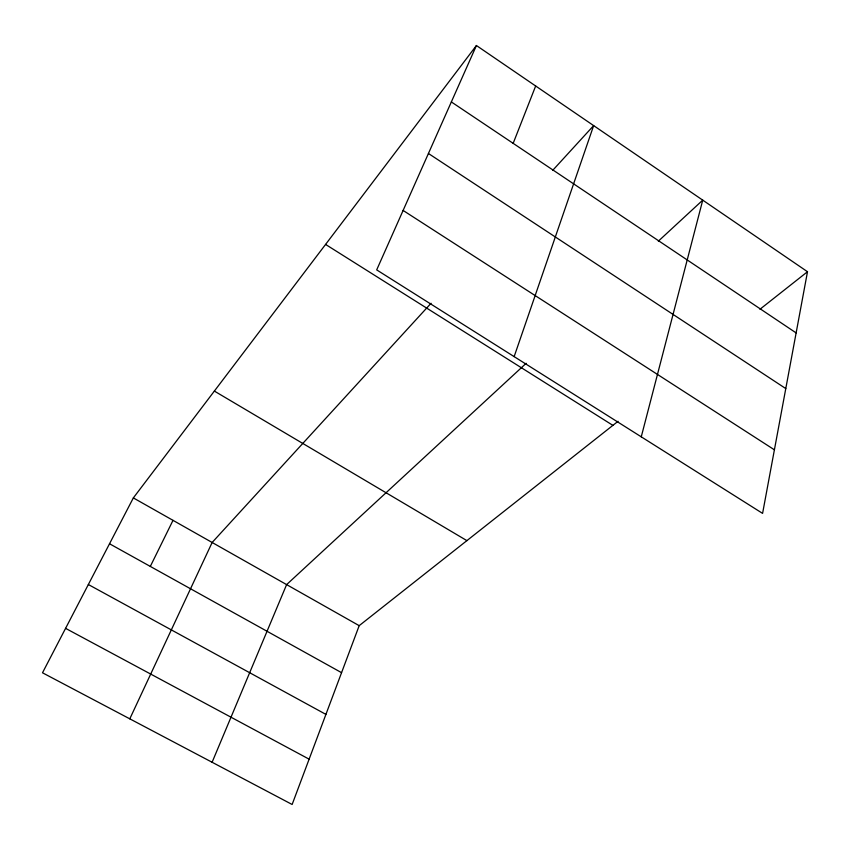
<?xml version="1.0" encoding="UTF-8"?>
<svg xmlns="http://www.w3.org/2000/svg" width="850" height="850" viewBox="0 0 850 850"><rect width="100%" height="100%" fill="white"/><g stroke="black" fill="none" stroke-linecap="round" stroke-linejoin="round"><path stroke-width="1.27" d="M807.5 271.724L762.588 513.389L376.688 269.886L476.425 45.518L807.5 271.724L759.942 309.272M641.261 436.826L702.737 200.154L658.336 241.177M514.144 356.618L593.651 125.609L552.681 170.383M618.046 421.303L359.189 625.664L292.134 804.482L42.5 672.786L133.344 497.909L476.425 45.518M513.166 143.352L535.67 85.999M212.107 762.259L286.609 584.619L526.161 363.301M129.795 718.845L212.139 542.491L431.067 303.269M150.312 566.419L173.007 520.349M65.578 628.352L309.124 759.167M88.347 584.524L325.911 714.393M109.522 543.766L341.562 672.669M133.344 497.909L359.189 625.664M214.359 391.074L466.905 540.632M325.582 244.428L612.893 425.372M403.112 210.449L774.403 449.809M428.432 153.489L785.782 388.578M451.35 101.936L796.131 332.913"/></g></svg>
